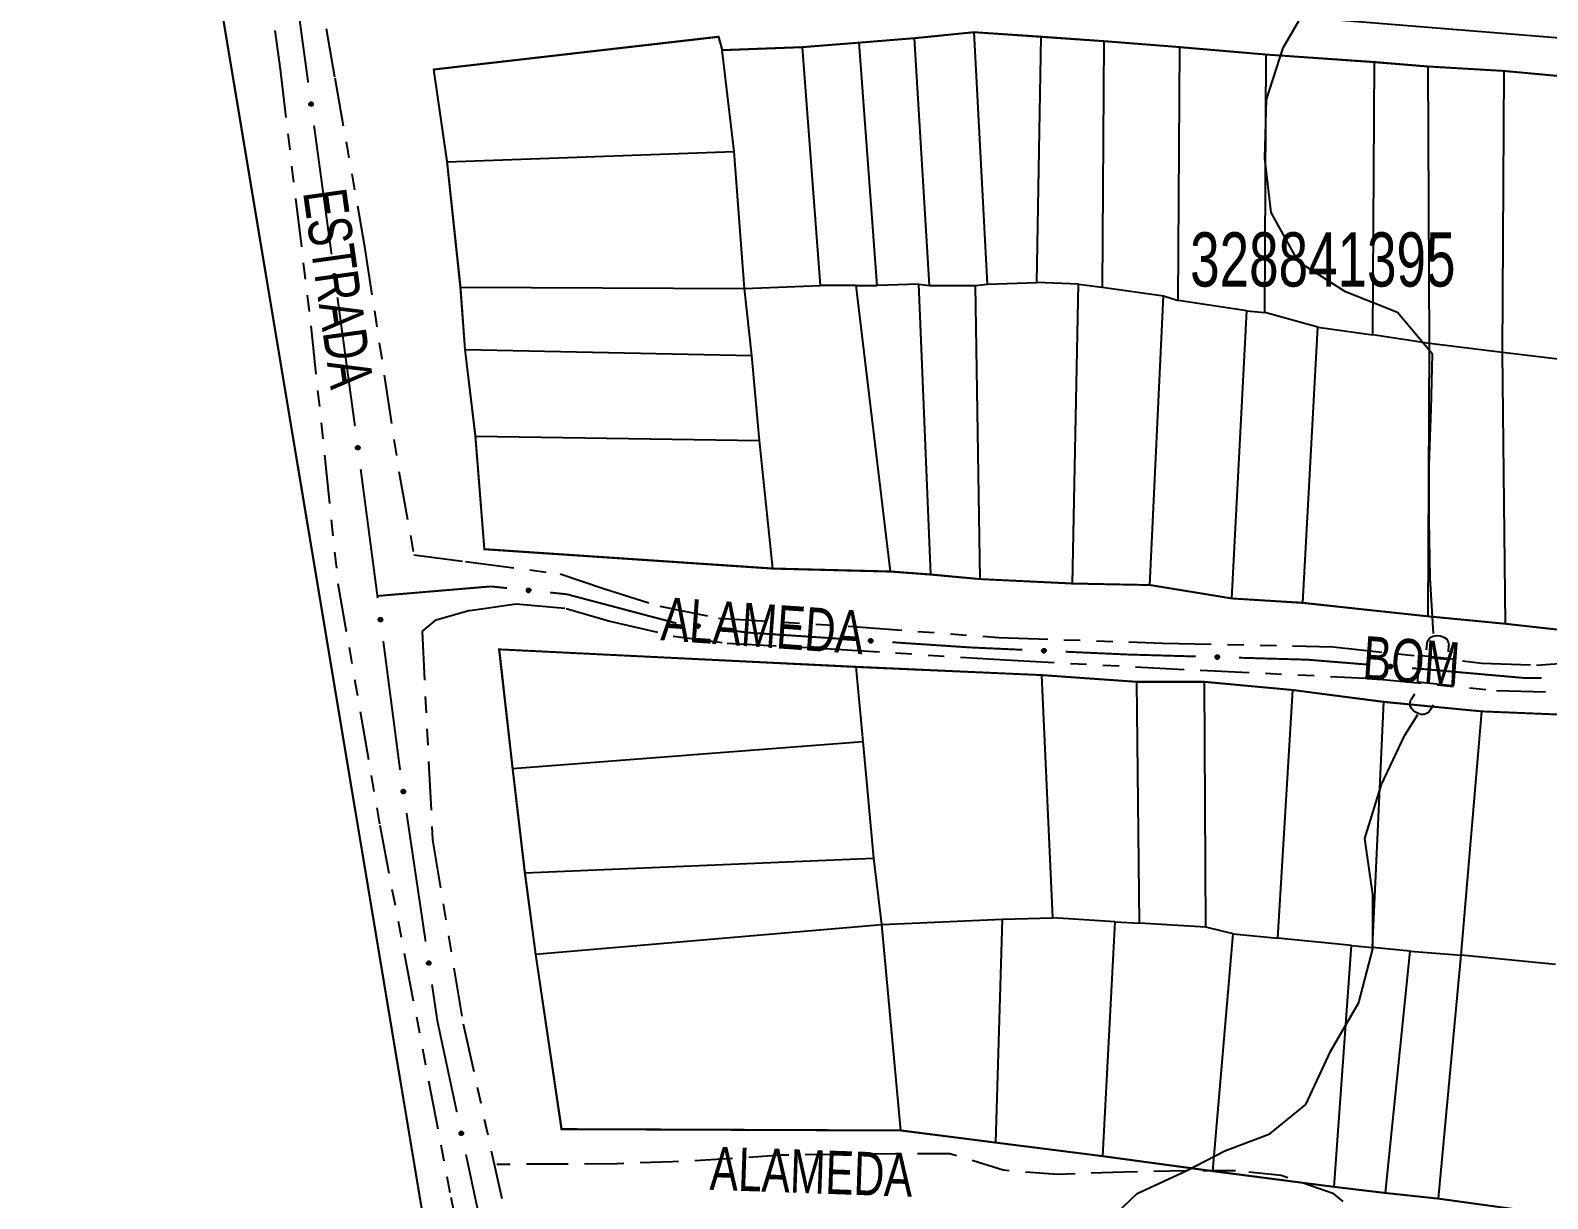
# Model space of a CAD drawing. Extents: x 203604 to 204690, y 4848469 to 4850418.
# Drawn here: x 203911.7 to 204051.6, y 4849325.3 to 4849433.1 of the extents above; entities that cross this region are included whole.
import ezdxf

# ---------------------------------------------------------------- set-up
doc = ezdxf.new("R2010")
doc.units = 0
doc.header["$LTSCALE"] = 1.5
doc.header["$MEASUREMENT"] = 0
for name, pattern in [('TRACO_13', [8, 5, -1, 1, -1]), ('TRACO_15', [3, 2, -1]), ('TRACO_25', [8, 3, -1, 1, -1, 1, -1])]:
    doc.linetypes.add(name, pattern=pattern)
for name, color, linetype in [('CD_MALHA_LOTES', 7, 'CONTINUOUS'), ('CD_TXT_QUADRA', 2, 'CONTINUOUS'), ('HD-CURSO-INTER', 170, 'CONTINUOUS'), ('RU-QUADRA', 210, 'CONTINUOUS'), ('SV-BUEIRO-VALA', 7, 'CONTINUOUS'), ('SV-CAMINHO-TRILHA', 20, 'CONTINUOUS'), ('SV-EIXO-RUA-N-PAV', 6, 'CONTINUOUS'), ('SV-ESTIVAS', 7, 'CONTINUOUS'), ('SV-RUA-NAO-PAV', 7, 'CONTINUOUS'), ('SV-TXT-RUA-N-PAV', 7, 'CONTINUOUS'), ('SV-TXT-VIA-ATUAL', 250, 'CONTINUOUS')]:
    doc.layers.add(name, color=color, linetype=linetype)
doc.styles.add('ARIAL', font='ARIAL.SHX')

# ---------------------------------------------------------------- blocks, each defined once
blk = doc.blocks.new('COD120', base_point=(204039.48, 4849370.16))
at = {"layer": 'SV-BUEIRO-VALA'}
blk.add_lwpolyline([(204038.48, 4849368.76), (204038.48, 4849369.343333), (204038.48, 4849369.430833), (204038.563333, 4849369.664167), (204038.73, 4849369.926667), (204038.98, 4849370.0725), (204039.313333, 4849370.16), (204039.646667, 4849370.16), (204039.98, 4849370.0725), (204040.23, 4849369.926667), (204040.396667, 4849369.664167), (204040.48, 4849369.430833), (204040.48, 4849369.343333), (204040.48, 4849368.76)], dxfattribs=at)

msp = doc.modelspace()

# ---------------------------------------------------------------- linework, layer by layer
at = {"layer": 'CD_MALHA_LOTES', "linetype": 'Continuous', "flags": 128}
for points in [[(203983.182464, 4849112.210596), (203916.798973, 4849510.32331), (203632.378967, 4849505.680231), (203634.88874, 4849205.323168), (203649.445423, 4849205.448657), (203651.453241, 4849112.27334)], [(203993.24093, 4849432.363232), (203998.740175, 4849432.913156)], [(203999.977505, 4849409.678846), (203998.740175, 4849432.913156)], [(203998.740175, 4849432.913156), (204004.926825, 4849432.500713)], [(203948.903267, 4849429.476128), (203975.162162, 4849432.500713)], [(203975.162162, 4849432.500713), (203975.505865, 4849431.263383)], [(203975.505865, 4849431.263383), (203982.929846, 4849431.538345)], [(203982.929846, 4849431.538345), (203988.154128, 4849431.950788)], [(203984.579619, 4849409.541365), (203982.929846, 4849431.538345)], [(203988.154128, 4849431.950788), (203993.24093, 4849432.363232)], [(203989.803902, 4849409.541365), (203988.154128, 4849431.950788)], [(203994.615741, 4849409.541365), (203993.24093, 4849432.363232)], [(204004.514382, 4849409.816327), (204004.926825, 4849432.500713)], [(204004.926825, 4849432.500713), (204010.701033, 4849432.088269)], [(204010.701033, 4849432.088269), (204010.563552, 4849409.403884)], [(204017.71257, 4849431.538345), (204010.701033, 4849432.088269)], [(204017.575089, 4849408.166554), (204017.71257, 4849431.538345)], [(204017.71257, 4849431.538345), (204025.686475, 4849430.850939)], [(203976.605714, 4849421.914666), (203975.505865, 4849431.263383)], [(204025.548994, 4849407.066705), (204025.686475, 4849430.850939)], [(204025.686475, 4849430.850939), (204035.653857, 4849430.163534)], [(204035.516376, 4849405.004488), (204035.653857, 4849430.163534)], [(204035.653857, 4849430.163534), (204040.603177, 4849429.75109)], [(203950.140597, 4849420.952298), (203948.903267, 4849429.476128)], [(204040.740658, 4849404.179601), (204040.603177, 4849429.75109)], [(204040.603177, 4849429.75109), (204047.614715, 4849429.338647)], [(204047.477233, 4849403.354714), (204047.614715, 4849429.338647)], [(204047.614715, 4849429.338647), (204056.550988, 4849428.51376)], [(203950.140597, 4849420.952298), (203976.605714, 4849421.914666)], [(203977.568082, 4849409.266403), (203976.605714, 4849421.914666)], [(203951.377928, 4849409.403884), (203950.140597, 4849420.952298)], [(203951.377928, 4849409.403884), (203977.568082, 4849409.266403)], [(203951.790371, 4849403.629677), (203951.377928, 4849409.403884)], [(203977.568082, 4849409.266403), (203984.579619, 4849409.541365)], [(203978.255487, 4849403.079752), (203977.568082, 4849409.266403)], [(203987.879166, 4849409.541365), (203984.579619, 4849409.541365)], [(203987.879166, 4849409.541365), (203989.803902, 4849409.541365)], [(203991.041232, 4849383.144989), (203987.879166, 4849409.541365)], [(203993.653373, 4849409.678846), (203989.803902, 4849409.541365)], [(203994.753222, 4849382.870027), (203993.653373, 4849409.678846)], [(203993.653373, 4849409.678846), (203994.615741, 4849409.541365)], [(203994.615741, 4849409.541365), (203998.877656, 4849409.541365)], [(203998.877656, 4849409.541365), (203999.977505, 4849409.678846)], [(203999.290099, 4849382.457584), (203998.877656, 4849409.541365)], [(203999.977505, 4849409.678846), (204004.514382, 4849409.816327)], [(204008.363854, 4849409.678846), (204004.514382, 4849409.816327)], [(204007.813929, 4849382.04514), (204008.363854, 4849409.678846)], [(204008.363854, 4849409.678846), (204010.563552, 4849409.403884)], [(204010.563552, 4849409.403884), (204016.200278, 4849408.578997)], [(204014.962948, 4849381.907659), (204016.200278, 4849408.578997)], [(204016.200278, 4849408.578997), (204017.575089, 4849408.166554)], [(204023.899221, 4849407.204186), (204017.575089, 4849408.166554)], [(204022.524409, 4849380.670329), (204023.899221, 4849407.204186)], [(204023.899221, 4849407.204186), (204025.548994, 4849407.066705)], [(204030.429574, 4849405.691894), (204025.548994, 4849407.066705)], [(204029.054763, 4849380.257886), (204030.429574, 4849405.691894)], [(204030.429574, 4849405.691894), (204035.516376, 4849405.004488)], [(204040.740658, 4849404.179601), (204035.516376, 4849405.004488)], [(203952.752739, 4849395.655772), (203951.790371, 4849403.629677)], [(203951.790371, 4849403.629677), (203978.255487, 4849403.079752)], [(204040.603177, 4849379.020555), (204040.740658, 4849404.179601)], [(204047.477233, 4849403.354714), (204040.740658, 4849404.179601)], [(204056.688469, 4849402.254865), (204047.477233, 4849403.354714)], [(204047.752196, 4849378.33315), (204047.477233, 4849403.354714)], [(203978.942893, 4849395.243328), (203978.255487, 4849403.079752)], [(203953.577626, 4849385.207206), (203952.752739, 4849395.655772)], [(203952.752739, 4849395.655772), (203978.942893, 4849395.243328)], [(203980.180223, 4849383.419951), (203978.942893, 4849395.243328)], [(203980.180223, 4849383.419951), (203953.577626, 4849385.207206)], [(203991.041232, 4849383.144989), (203980.180223, 4849383.419951)], [(203994.753222, 4849382.870027), (203991.041232, 4849383.144989)], [(203999.290099, 4849382.457584), (203994.753222, 4849382.870027)], [(204007.813929, 4849382.04514), (203999.290099, 4849382.457584)], [(204014.962948, 4849381.907659), (204007.813929, 4849382.04514)], [(204022.524409, 4849380.670329), (204014.962948, 4849381.907659)], [(204029.054763, 4849380.257886), (204022.524409, 4849380.670329)], [(204040.603177, 4849379.020555), (204029.054763, 4849380.257886)], [(204047.752196, 4849378.33315), (204040.603177, 4849379.020555)], [(204057.650837, 4849377.233301), (204047.752196, 4849378.33315)], [(203954.925095, 4849375.974278), (203956.175384, 4849364.97174)], [(203987.870197, 4849374.348903), (203954.925095, 4849375.974278)], [(204004.99915, 4849373.59873), (203987.870197, 4849374.348903)], [(203988.495342, 4849367.472317), (203987.870197, 4849374.348903)], [(204005.999381, 4849351.218566), (204004.99915, 4849373.59873)], [(204013.751169, 4849372.973586), (204004.99915, 4849373.59873)], [(204020.002612, 4849372.973586), (204013.751169, 4849372.973586)], [(204014.001227, 4849350.718451), (204013.751169, 4849372.973586)], [(204020.127641, 4849350.343364), (204020.002612, 4849372.973586)], [(204028.129487, 4849372.223413), (204020.002612, 4849372.973586)], [(204026.75417, 4849349.343133), (204028.129487, 4849372.223413)], [(204036.514145, 4849371.122404), (204028.129487, 4849372.223413)], [(204035.468645, 4849348.469907), (204036.514145, 4849371.122404)], [(204045.575143, 4849370.251155), (204036.514145, 4849371.122404)], [(204043.658394, 4849347.772907), (204045.575143, 4849370.251155)], [(204054.113392, 4849369.902655), (204045.575143, 4849370.251155)], [(203956.175384, 4849364.97174), (203988.495342, 4849367.472317)], [(203989.495572, 4849356.719835), (203988.495342, 4849367.472317)], [(203956.175384, 4849364.97174), (203957.300644, 4849355.344518)], [(203957.300644, 4849355.344518), (203989.495572, 4849356.719835)], [(203990.245746, 4849350.593422), (203989.495572, 4849356.719835)], [(203957.300644, 4849355.344518), (203958.300874, 4849347.842787)], [(203958.300874, 4849347.842787), (203990.245746, 4849350.593422)], [(203990.245746, 4849350.593422), (204001.373313, 4849351.093537)], [(203991.996149, 4849331.589037), (203990.245746, 4849350.593422)], [(204000.748169, 4849330.463777), (204001.373313, 4849351.093537)], [(204001.373313, 4849351.093537), (204005.999381, 4849351.218566)], [(204011.750708, 4849350.843479), (204005.999381, 4849351.218566)], [(204010.625448, 4849329.213488), (204011.750708, 4849350.843479)], [(204011.750708, 4849350.843479), (204014.001227, 4849350.718451)], [(204020.127641, 4849350.343364), (204014.001227, 4849350.718451)], [(204022.628218, 4849349.71822), (204020.127641, 4849350.343364)], [(204020.752785, 4849327.838171), (204022.628218, 4849349.71822)], [(204022.628218, 4849349.71822), (204026.75417, 4849349.343133)], [(204033.551895, 4849348.644157), (204026.75417, 4849349.343133)], [(203958.300874, 4849347.842787), (203960.676423, 4849331.714065)], [(204031.940083, 4849326.383723), (204033.551895, 4849348.644157)], [(204033.551895, 4849348.644157), (204035.468645, 4849348.469907)], [(204038.953644, 4849348.121407), (204035.468645, 4849348.469907)], [(204036.688395, 4849325.81741), (204038.953644, 4849348.121407)], [(204038.953644, 4849348.121407), (204043.658394, 4849347.772907)], [(204041.567394, 4849325.29466), (204043.658394, 4849347.772907)], [(204052.370893, 4849346.901658), (204043.658394, 4849347.772907)], [(203960.676423, 4849331.714065), (203991.996149, 4849331.589037)], [(203991.996149, 4849331.589037), (204000.748169, 4849330.463777)], [(204000.748169, 4849330.463777), (204010.625448, 4849329.213488)], [(204010.625448, 4849329.213488), (204020.752785, 4849327.838171)], [(204020.752785, 4849327.838171), (204031.940083, 4849326.383723)], [(204031.940083, 4849326.383723), (204036.688395, 4849325.81741)], [(204036.688395, 4849325.81741), (204041.567394, 4849325.29466)], [(204041.567394, 4849325.29466), (204051.673893, 4849323.900661)]]:
    msp.add_lwpolyline(points, dxfattribs=at)
at = {"layer": 'HD-CURSO-INTER', "linetype": 'TRACO_13'}
for points in [[(204041.1, 4849377.44, 3.72), (204040.8, 4849382.54, 3.72), (204040.72, 4849387.91, 3.72), (204040.71, 4849393, 3.72), (204040.89, 4849398.14, 3.72), (204041.02, 4849403.21, 3.72), (204037.78, 4849407.04, 3.72), (204032.99, 4849408.97, 3.72), (204028.66, 4849411.72, 3.72), (204026.15, 4849416.28, 3.72), (204025.55, 4849421.3, 3.72), (204025.7, 4849426.7, 3.72), (204027.24, 4849431.47, 3.72), (204028.68, 4849433.95, 3.72)], [(204009.25, 4849321.49, 4.02), (204013.78, 4849325.78, 4.02), (204018.31, 4849327.86, 4.02), (204021.86, 4849329.7, 4.02), (204026.02, 4849331.29, 4.02), (204029.33, 4849333.98, 4.02), (204031.64, 4849338.93, 4.02), (204034.22, 4849343.38, 4.02), (204035.52, 4849348.33, 4.02), (204035.51, 4849353.36, 4.02), (204034.79, 4849358.51, 3.86), (204036.3, 4849363.5, 3.71), (204038.45, 4849368.07, 3.69), (204039.67, 4849369.96, 3.72)]]:
    msp.add_polyline3d(points, dxfattribs=at)
at = {"layer": 'RU-QUADRA', "linetype": 'Continuous', "const_width": 0.18, "flags": 128}
for points in [[(203983.182464, 4849112.210596), (203916.798973, 4849510.32331), (203632.378967, 4849505.680231), (203634.88874, 4849205.323168), (203649.445423, 4849205.448657), (203651.453241, 4849112.27334)], [(204057.650837, 4849377.233301), (204047.752196, 4849378.33315), (204040.603177, 4849379.020555), (204029.054763, 4849380.257886), (204022.524409, 4849380.670329), (204014.962948, 4849381.907659), (204007.813929, 4849382.04514), (203999.290099, 4849382.457584), (203994.753222, 4849382.870027), (203991.041232, 4849383.144989), (203980.180223, 4849383.419951), (203953.577626, 4849385.207206), (203952.752739, 4849395.655772), (203951.790371, 4849403.629677), (203951.377928, 4849409.403884), (203950.140597, 4849420.952298), (203948.903267, 4849429.476128), (203975.162162, 4849432.500713), (203975.505865, 4849431.263383), (203982.929846, 4849431.538345), (203988.154128, 4849431.950788), (203993.24093, 4849432.363232), (203998.740175, 4849432.913156), (204004.926825, 4849432.500713), (204010.701033, 4849432.088269), (204017.71257, 4849431.538345), (204025.686475, 4849430.850939), (204035.653857, 4849430.163534), (204040.603177, 4849429.75109), (204047.614715, 4849429.338647), (204056.550988, 4849428.51376)], [(204054.113392, 4849369.902655), (204045.575143, 4849370.251155), (204036.514145, 4849371.122404), (204028.129487, 4849372.223413), (204020.002612, 4849372.973586), (204013.751169, 4849372.973586), (204004.99915, 4849373.59873), (203987.870197, 4849374.348903), (203954.925095, 4849375.974278), (203956.175384, 4849364.97174), (203957.300644, 4849355.344518), (203958.300874, 4849347.842787), (203960.676423, 4849331.714065), (203991.996149, 4849331.589037), (204000.748169, 4849330.463777), (204010.625448, 4849329.213488), (204020.752785, 4849327.838171), (204031.940083, 4849326.383723), (204036.688395, 4849325.81741), (204041.567394, 4849325.29466), (204051.673893, 4849323.900661), (204061.344766, 4849322.855161)]]:
    msp.add_lwpolyline(points, dxfattribs=at)
at = {"layer": 'SV-CAMINHO-TRILHA', "linetype": 'TRACO_15'}
msp.add_polyline3d([(204051.6, 4849320.63, 5.43), (204046.43, 4849321.18, 4.5), (204041.25, 4849321.01, 4.61), (204036.25, 4849322.16, 4.34), (204031.91, 4849325.73, 4.29), (204027.05, 4849327.42, 4.18), (204022.84, 4849327.86, 4.18), (204018.31, 4849327.86, 4.24), (204012.55, 4849327.74, 4.15), (204006.46, 4849327.52, 4.21), (204001.42, 4849327.91, 4.22), (203996.51, 4849329.44, 4.22), (203991.5, 4849329.44, 4.37), (203986.15, 4849329.37, 4.5), (203980.96, 4849329.31, 4.73), (203975.97, 4849328.96, 4.8), (203970.94, 4849328.68, 5.87), (203965.8, 4849328.52, 6.86), (203960.46, 4849328.47, 6.88), (203955.46, 4849328.46, 6.91), (203954.71, 4849328.46, 6.91)], dxfattribs=at)
at = {"layer": 'SV-EIXO-RUA-N-PAV', "const_width": 0.18}
for points in [[(203937.324085, 4849428.2725), (203935.974835, 4849438.181058)], [(203939.482886, 4849412.418807), (203937.863785, 4849424.309077)], [(203941.641687, 4849396.565114), (203940.022586, 4849408.455384)], [(203943.71, 4849380.9), (203942.167087, 4849392.599775)], [(203943.71, 4849380.9), (203953.674797, 4849381.73834)], [(203943.735675, 4849380.702736), (203943.71, 4849380.9)], [(203953.674797, 4849381.73834), (203954.17, 4849381.78)], [(203954.17, 4849381.78), (203955.66516, 4849381.626212)], [(203959.644167, 4849381.216942), (203960.638919, 4849381.114625)], [(203960.638919, 4849381.114625), (203961.17, 4849381.06)], [(203961.17, 4849381.06), (203970.321606, 4849378.640191)], [(203970.321606, 4849378.640191), (203971.23, 4849378.4)], [(203971.23, 4849378.4), (203971.289864, 4849378.392066)], [(203945.73, 4849365.38), (203944.251939, 4849376.736192)], [(203975.255192, 4849377.86654), (203977.237856, 4849377.603777)], [(203977.237856, 4849377.603777), (203977.87, 4849377.52)], [(203977.87, 4849377.52), (203987.211532, 4849376.89632)], [(203991.202646, 4849376.629856), (203998.187097, 4849376.163545)], [(203998.187097, 4849376.163545), (203998.39, 4849376.15)], [(203998.39, 4849376.15), (204003.18182, 4849375.934897)], [(204007.177796, 4849375.755519), (204012.172766, 4849375.531296)], [(204012.172766, 4849375.531296), (204012.87, 4849375.5)], [(204012.87, 4849375.5), (204019.169437, 4849375.318065)], [(204023.16777, 4849375.202589), (204029.165269, 4849375.029375)], [(204029.165269, 4849375.029375), (204029.49, 4849375.02)], [(204029.49, 4849375.02), (204035.146594, 4849374.561638)], [(204039.133526, 4849374.238571), (204040.130259, 4849374.157805)], [(204040.130259, 4849374.157805), (204040.35, 4849374.14)], [(204040.35, 4849374.14), (204049.095487, 4849373.367497)], [(204049.095487, 4849373.367497), (204049.52, 4849373.33)], [(204049.52, 4849373.33), (204051.093777, 4849373.343325)], [(203945.810378, 4849364.837903), (203945.73, 4849365.38)], [(203948.15709, 4849349.010934), (203946.397056, 4849360.881161)], [(203949.25, 4849341.64), (203948.743768, 4849345.054192)], [(203949.364732, 4849341.103652), (203949.25, 4849341.64)], [(203951.038177, 4849333.280636), (203949.364732, 4849341.103652)], [(203954.385067, 4849317.634604), (203951.8749, 4849329.369128)]]:
    msp.add_lwpolyline(points, dxfattribs=at)
at = {"layer": 'SV-EIXO-RUA-N-PAV'}
for points in [[(203937.504247, 4849426.133569), (203937.464898, 4849426.162616), (203937.43702, 4849426.195626), (203937.421692, 4849426.229851), (203937.416033, 4849426.263626), (203937.414135, 4849426.298832), (203937.420053, 4849426.334749), (203937.435452, 4849426.373158), (203937.464312, 4849426.412835), (203937.500005, 4849426.439171), (203937.532755, 4849426.455994), (203937.567634, 4849426.463922), (203937.601866, 4849426.465193), (203937.638971, 4849426.457812), (203937.677742, 4849426.441827), (203937.716936, 4849426.411841), (203937.744046, 4849426.379291), (203937.758003, 4849426.345798), (203937.765752, 4849426.310682), (203937.767258, 4849426.274717), (203937.761246, 4849426.239493), (203937.745081, 4849426.200485), (203937.714972, 4849426.162193), (203937.682816, 4849426.134784), (203937.649528, 4849426.12036), (203937.614785, 4849426.11351), (203937.579497, 4849426.111177), (203937.543144, 4849426.115623), (203937.504247, 4849426.133569)], [(203939.663048, 4849410.279876), (203939.623699, 4849410.308923), (203939.59582, 4849410.341933), (203939.580492, 4849410.376158), (203939.574834, 4849410.409933), (203939.572936, 4849410.445139), (203939.578854, 4849410.481056), (203939.594253, 4849410.519465), (203939.623113, 4849410.559142), (203939.658806, 4849410.585478), (203939.691556, 4849410.602301), (203939.726435, 4849410.610229), (203939.760666, 4849410.6115), (203939.797772, 4849410.604119), (203939.836543, 4849410.588134), (203939.875737, 4849410.558148), (203939.902847, 4849410.525598), (203939.916804, 4849410.492105), (203939.924552, 4849410.456989), (203939.926059, 4849410.421024), (203939.920046, 4849410.3858), (203939.903882, 4849410.346793), (203939.873773, 4849410.3085), (203939.841617, 4849410.281091), (203939.808329, 4849410.266667), (203939.773585, 4849410.259817), (203939.738297, 4849410.257484), (203939.701945, 4849410.26193), (203939.663048, 4849410.279876)], [(203941.81525, 4849394.425767), (203941.776024, 4849394.45498), (203941.748285, 4849394.488107), (203941.733101, 4849394.522397), (203941.727585, 4849394.556195), (203941.725836, 4849394.591409), (203941.731906, 4849394.627301), (203941.747466, 4849394.665644), (203941.776494, 4849394.705199), (203941.812297, 4849394.731385), (203941.845118, 4849394.748069), (203941.88003, 4849394.75585), (203941.914267, 4849394.756976), (203941.95134, 4849394.749439), (203941.990044, 4849394.73329), (203942.029111, 4849394.703139), (203942.056084, 4849394.670475), (203942.069899, 4849394.636924), (203942.077499, 4849394.601776), (203942.078854, 4849394.565804), (203942.072693, 4849394.530606), (203942.056364, 4849394.491667), (203942.026094, 4849394.453502), (203941.993823, 4849394.426229), (203941.960474, 4849394.411946), (203941.925702, 4849394.405242), (203941.890404, 4849394.403058), (203941.854071, 4849394.407658), (203941.81525, 4849394.425767)], [(203957.523, 4849381.545781), (203957.560499, 4849381.577179), (203957.599149, 4849381.596496), (203957.636021, 4849381.603329), (203957.670179, 4849381.600871), (203957.704841, 4849381.594421), (203957.738353, 4849381.580207), (203957.772052, 4849381.556193), (203957.803813, 4849381.518797), (203957.820999, 4849381.477904), (203957.829632, 4849381.442113), (203957.82912, 4849381.406348), (203957.82229, 4849381.37278), (203957.806375, 4849381.338459), (203957.781705, 4849381.304545), (203957.743329, 4849381.273518), (203957.705309, 4849381.254841), (203957.66947, 4849381.249168), (203957.633517, 4849381.24991), (203957.598209, 4849381.25692), (203957.565394, 4849381.271061), (203957.531293, 4849381.295961), (203957.501172, 4849381.334244), (203957.48211, 4849381.371952), (203957.475935, 4849381.407702), (203957.477463, 4849381.443081), (203957.48351, 4849381.477925), (203957.496395, 4849381.512207), (203957.523, 4849381.545781)], [(203943.903191, 4849378.562778), (203943.864015, 4849378.592056), (203943.836332, 4849378.625231), (203943.821206, 4849378.659545), (203943.815747, 4849378.693354), (203943.814058, 4849378.72857), (203943.820188, 4849378.764451), (203943.835813, 4849378.802769), (203943.864908, 4849378.842274), (203943.900756, 4849378.868399), (203943.933604, 4849378.885028), (203943.96853, 4849378.89275), (203944.002768, 4849378.893818), (203944.039829, 4849378.886218), (203944.078505, 4849378.870004), (203944.117521, 4849378.839787), (203944.144438, 4849378.807078), (203944.158197, 4849378.773503), (203944.165738, 4849378.738342), (203944.167032, 4849378.702368), (203944.160811, 4849378.667181), (203944.144416, 4849378.628269), (203944.114082, 4849378.590155), (203944.081764, 4849378.562937), (203944.048391, 4849378.54871), (203944.013608, 4849378.542065), (203943.978307, 4849378.539941), (203943.941982, 4849378.544602), (203943.903191, 4849378.562778)], [(203973.144556, 4849378.257307), (203973.182958, 4849378.287594), (203973.222156, 4849378.305771), (203973.259212, 4849378.311523), (203973.293284, 4849378.308066), (203973.327742, 4849378.300605), (203973.360823, 4849378.285417), (203973.393806, 4849378.260427), (203973.424459, 4849378.222117), (203973.440441, 4849378.180739), (203973.448023, 4849378.144711), (203973.446465, 4849378.108976), (203973.438655, 4849378.075623), (203973.421742, 4849378.041781), (203973.396091, 4849378.008604), (203973.356824, 4849377.978714), (203973.318273, 4849377.961156), (203973.282283, 4849377.956535), (203973.246368, 4849377.958329), (203973.21128, 4849377.966368), (203973.178893, 4849377.981464), (203973.145535, 4849378.007351), (203973.116547, 4849378.046499), (203973.098596, 4849378.084749), (203973.09347, 4849378.120664), (203973.096033, 4849378.155983), (203973.103097, 4849378.190636), (203973.11698, 4849378.224525), (203973.144556, 4849378.257307)], [(203989.071061, 4849376.882496), (203989.107411, 4849376.915217), (203989.145344, 4849376.935906), (203989.181948, 4849376.944056), (203989.216172, 4849376.942823), (203989.251043, 4849376.937618), (203989.285042, 4849376.924615), (203989.31958, 4849376.901823), (203989.35266, 4849376.865589), (203989.3713, 4849376.825338), (203989.38121, 4849376.789879), (203989.38198, 4849376.754118), (203989.376356, 4849376.720328), (203989.361681, 4849376.685458), (203989.338242, 4849376.650682), (203989.301002, 4849376.618301), (203989.263675, 4849376.598273), (203989.228063, 4849376.59132), (203989.192106, 4849376.590774), (203989.15657, 4849376.596514), (203989.123269, 4849376.609471), (203989.088298, 4849376.633134), (203989.056824, 4849376.670313), (203989.036424, 4849376.707314), (203989.028973, 4849376.742819), (203989.029232, 4849376.778231), (203989.034027, 4849376.813269), (203989.045676, 4849376.84799), (203989.071061, 4849376.882496)], [(204005.041209, 4849375.961621), (204005.076837, 4849375.995127), (204005.114309, 4849376.016638), (204005.150727, 4849376.025584), (204005.18497, 4849376.025098), (204005.219946, 4849376.020655), (204005.254221, 4849376.008396), (204005.289248, 4849375.986363), (204005.32311, 4849375.950858), (204005.342623, 4849375.911023), (204005.353304, 4849375.875789), (204005.354853, 4849375.840053), (204005.349967, 4849375.806148), (204005.336056, 4849375.770967), (204005.313381, 4849375.735688), (204005.276856, 4849375.702503), (204005.239974, 4849375.681666), (204005.204522, 4849375.673938), (204005.168586, 4849375.672608), (204005.132933, 4849375.677572), (204005.099357, 4849375.6898), (204005.063878, 4849375.712694), (204005.031602, 4849375.749178), (204005.0104, 4849375.785726), (204005.002176, 4849375.82106), (204005.001663, 4849375.856469), (204005.005693, 4849375.891603), (204005.016582, 4849375.92657), (204005.041209, 4849375.961621)], [(204021.028161, 4849375.37451), (204021.063249, 4849375.408581), (204021.100373, 4849375.430689), (204021.136643, 4849375.440216), (204021.170889, 4849375.440277), (204021.205932, 4849375.436394), (204021.240398, 4849375.424684), (204021.275773, 4849375.403214), (204021.310198, 4849375.368255), (204021.330346, 4849375.328737), (204021.341588, 4849375.293678), (204021.343708, 4849375.257972), (204021.339365, 4849375.223993), (204021.326018, 4849375.188594), (204021.30391, 4849375.152957), (204021.26792, 4849375.119192), (204021.231376, 4849375.097768), (204021.196052, 4849375.089474), (204021.160142, 4849375.08757), (204021.124414, 4849375.091963), (204021.090648, 4849375.103653), (204021.054807, 4849375.125977), (204021.021952, 4849375.161941), (204021.000168, 4849375.198145), (204020.99138, 4849375.233343), (204020.990302, 4849375.268739), (204020.993769, 4849375.303933), (204021.004098, 4849375.33907), (204021.028161, 4849375.37451)], [(204037.005739, 4849374.52143), (204037.04255, 4849374.553632), (204037.080773, 4849374.573781), (204037.117489, 4849374.581411), (204037.151692, 4849374.579693), (204037.186485, 4849374.573994), (204037.220297, 4849374.560509), (204037.254508, 4849374.53723), (204037.28707, 4849374.50053), (204037.305137, 4849374.460018), (204037.314543, 4849374.424422), (204037.314805, 4849374.388654), (204037.308703, 4849374.354947), (204037.293534, 4849374.320289), (204037.269604, 4849374.285849), (204037.231909, 4849374.254), (204037.194301, 4849374.234503), (204037.158594, 4849374.228056), (204037.122633, 4849374.228021), (204037.087182, 4849374.234264), (204037.054068, 4849374.247693), (204037.019436, 4849374.271849), (204036.988494, 4849374.309471), (204036.96862, 4849374.346758), (204036.961674, 4849374.382365), (204036.962435, 4849374.417769), (204036.967727, 4849374.452736), (204036.979867, 4849374.487288), (204037.005739, 4849374.52143)], [(203946.015901, 4849362.70126), (203945.97621, 4849362.729837), (203945.947942, 4849362.762514), (203945.932209, 4849362.796555), (203945.92615, 4849362.830261), (203945.923835, 4849362.865442), (203945.929326, 4849362.901426), (203945.944268, 4849362.940015), (203945.972656, 4849362.980032), (203946.008034, 4849363.00679), (203946.040582, 4849363.024), (203946.075364, 4849363.032341), (203946.109578, 4849363.034018), (203946.146769, 4849363.027077), (203946.185727, 4849363.011553), (203946.225274, 4849362.982035), (203946.252768, 4849362.949809), (203946.267121, 4849362.916483), (203946.275286, 4849362.881462), (203946.277219, 4849362.845517), (203946.271624, 4849362.810225), (203946.255924, 4849362.771028), (203946.226271, 4849362.732381), (203946.194443, 4849362.704592), (203946.161328, 4849362.689775), (203946.126668, 4849362.682513), (203946.09141, 4849362.679762), (203946.055008, 4849362.683776), (203946.015901, 4849362.70126)], [(203948.362612, 4849346.874291), (203948.322922, 4849346.902868), (203948.294653, 4849346.935546), (203948.27892, 4849346.969586), (203948.272861, 4849347.003292), (203948.270546, 4849347.038473), (203948.276038, 4849347.074457), (203948.290979, 4849347.113046), (203948.319367, 4849347.153063), (203948.354745, 4849347.179821), (203948.387293, 4849347.197031), (203948.422076, 4849347.205373), (203948.45629, 4849347.207049), (203948.49348, 4849347.200108), (203948.532438, 4849347.184585), (203948.571985, 4849347.155066), (203948.599479, 4849347.12284), (203948.613832, 4849347.089514), (203948.621997, 4849347.054493), (203948.62393, 4849347.018548), (203948.618336, 4849346.983256), (203948.602635, 4849346.944059), (203948.572983, 4849346.905412), (203948.541154, 4849346.877623), (203948.508039, 4849346.862806), (203948.47338, 4849346.855544), (203948.438122, 4849346.852793), (203948.401719, 4849346.856807), (203948.362612, 4849346.874291)], [(203951.378948, 4849331.161353), (203951.337523, 4849331.187353), (203951.307237, 4849331.21817), (203951.289374, 4849331.251143), (203951.281187, 4849331.284396), (203951.276643, 4849331.319359), (203951.279839, 4849331.355619), (203951.292301, 4849331.395079), (203951.31809, 4849331.436817), (203951.351698, 4849331.465768), (203951.383087, 4849331.485009), (203951.41727, 4849331.495543), (203951.451309, 4849331.499388), (203951.488865, 4849331.494823), (203951.52873, 4849331.481804), (203951.570071, 4849331.454856), (203951.599556, 4849331.42444), (203951.615996, 4849331.392094), (203951.626368, 4849331.357662), (203951.630579, 4849331.321912), (203951.627237, 4849331.286335), (203951.614057, 4849331.246221), (203951.586918, 4849331.205769), (203951.556918, 4849331.176016), (203951.524811, 4849331.159126), (203951.490683, 4849331.149678), (203951.455671, 4849331.144693), (203951.419087, 4849331.146388), (203951.378948, 4849331.161353)]]:
    msp.add_lwpolyline(points, close=True, dxfattribs=at)
for points in [[(203937.43702, 4849426.195626), (203937.414135, 4849426.298832)], [(203937.448925, 4849426.181365), (203937.419266, 4849426.308152)], [(203937.464898, 4849426.162616), (203937.420053, 4849426.334749)], [(203937.483457, 4849426.150262), (203937.429168, 4849426.346682)], [(203937.504247, 4849426.133569), (203937.435452, 4849426.373158)], [(203937.525364, 4849426.125672), (203937.452222, 4849426.389758)], [(203937.543144, 4849426.115623), (203937.464312, 4849426.412835)], [(203937.560822, 4849426.118106), (203937.482341, 4849426.421401)], [(203937.579497, 4849426.111177), (203937.500005, 4849426.439171)], [(203937.595544, 4849426.115949), (203937.515284, 4849426.442413)], [(203937.614785, 4849426.11351), (203937.532755, 4849426.455994)], [(203937.632233, 4849426.119568), (203937.553021, 4849426.458568)], [(203937.649528, 4849426.12036), (203937.567634, 4849426.463922)], [(203937.666466, 4849426.131115), (203937.585654, 4849426.461635)], [(203937.682816, 4849426.134784), (203937.601866, 4849426.465193)], [(203937.699594, 4849426.150774), (203937.622096, 4849426.456957)], [(203937.714972, 4849426.162193), (203937.638971, 4849426.457812)], [(203937.727993, 4849426.184937), (203937.659274, 4849426.446872)], [(203937.745081, 4849426.200485), (203937.677742, 4849426.441827)], [(203937.750063, 4849426.225125), (203937.698846, 4849426.419209)], [(203937.761246, 4849426.239493), (203937.716936, 4849426.411841)], [(203937.763037, 4849426.261319), (203937.731842, 4849426.389275)], [(203937.767258, 4849426.274717), (203937.744046, 4849426.379291)], [(203939.59582, 4849410.341933), (203939.572936, 4849410.445139)], [(203939.607726, 4849410.327672), (203939.578067, 4849410.454459)], [(203939.623699, 4849410.308923), (203939.578854, 4849410.481056)], [(203939.642257, 4849410.296569), (203939.587968, 4849410.492989)], [(203939.663048, 4849410.279876), (203939.594253, 4849410.519465)], [(203939.684165, 4849410.271979), (203939.611022, 4849410.536065)], [(203939.701945, 4849410.26193), (203939.623113, 4849410.559142)], [(203939.719623, 4849410.264413), (203939.641141, 4849410.567709)], [(203939.738297, 4849410.257484), (203939.658806, 4849410.585478)], [(203939.754345, 4849410.262256), (203939.674085, 4849410.58872)], [(203939.773585, 4849410.259817), (203939.691556, 4849410.602301)], [(203939.791034, 4849410.265875), (203939.711822, 4849410.604875)], [(203939.808329, 4849410.266667), (203939.726435, 4849410.610229)], [(203939.825267, 4849410.277422), (203939.744455, 4849410.607942)], [(203939.841617, 4849410.281091), (203939.760666, 4849410.6115)], [(203939.858395, 4849410.297081), (203939.780897, 4849410.603264)], [(203939.873773, 4849410.3085), (203939.797772, 4849410.604119)], [(203939.886793, 4849410.331245), (203939.818075, 4849410.593179)], [(203939.903882, 4849410.346793), (203939.836543, 4849410.588134)], [(203939.908863, 4849410.371432), (203939.857647, 4849410.565517)], [(203939.920046, 4849410.3858), (203939.875737, 4849410.558148)], [(203939.921837, 4849410.407626), (203939.890642, 4849410.535582)], [(203939.926059, 4849410.421024), (203939.902847, 4849410.525598)], [(203941.748285, 4849394.488107), (203941.725836, 4849394.591409)], [(203941.76013, 4849394.473796), (203941.731006, 4849394.600707)], [(203941.776024, 4849394.45498), (203941.731906, 4849394.627301)], [(203941.79453, 4849394.442548), (203941.74107, 4849394.639196)], [(203941.81525, 4849394.425767), (203941.747466, 4849394.665644)], [(203941.836334, 4849394.417781), (203941.764306, 4849394.682173)], [(203941.854071, 4849394.407658), (203941.776494, 4849394.705199)], [(203941.87176, 4849394.410066), (203941.794558, 4849394.71369)], [(203941.890404, 4849394.403058), (203941.812297, 4849394.731385)], [(203941.906472, 4849394.407762), (203941.82759, 4849394.734562)], [(203941.925702, 4849394.405242), (203941.845118, 4849394.748069)], [(203941.943176, 4849394.411226), (203941.865394, 4849394.750558)], [(203941.960474, 4849394.411946), (203941.88003, 4849394.75585)], [(203941.977457, 4849394.422629), (203941.89804, 4849394.753487)], [(203941.993823, 4849394.426229), (203941.914267, 4849394.756976)], [(203942.010668, 4849394.442148), (203941.934462, 4849394.748656)], [(203942.026094, 4849394.453502), (203941.95134, 4849394.749439)], [(203942.03921, 4849394.476191), (203941.971598, 4849394.738413)], [(203942.056364, 4849394.491667), (203941.990044, 4849394.73329)], [(203942.06145, 4849394.516285), (203942.011052, 4849394.710584)], [(203942.072693, 4849394.530606), (203942.029111, 4849394.703139)], [(203942.074576, 4849394.552425), (203942.043921, 4849394.68051)], [(203942.078854, 4849394.565804), (203942.056084, 4849394.670475)], [(203957.475935, 4849381.407702), (203957.82912, 4849381.406348)], [(203957.477463, 4849381.443081), (203957.829632, 4849381.442113)], [(203957.479239, 4849381.424696), (203957.82736, 4849381.421811)], [(203957.48211, 4849381.371952), (203957.82229, 4849381.37278)], [(203957.482396, 4849381.388707), (203957.822652, 4849381.389374)], [(203957.48351, 4849381.477925), (203957.820999, 4849381.477904)], [(203957.484366, 4849381.461205), (203957.82055, 4849381.462291)], [(203957.493697, 4849381.35188), (203957.80952, 4849381.35506)], [(203957.494643, 4849381.494441), (203957.807891, 4849381.499258)], [(203957.496395, 4849381.512207), (203957.803813, 4849381.518797)], [(203957.501172, 4849381.334244), (203957.806375, 4849381.338459)], [(203957.51035, 4849381.527119), (203957.784234, 4849381.535984)], [(203957.520208, 4849381.316232), (203957.790959, 4849381.321304)], [(203957.523, 4849381.545781), (203957.772052, 4849381.556193)], [(203957.531293, 4849381.295961), (203957.781705, 4849381.304545)], [(203957.544121, 4849381.562053), (203957.747803, 4849381.568538)], [(203957.554065, 4849381.285315), (203957.754753, 4849381.289363)], [(203957.560499, 4849381.577179), (203957.738353, 4849381.580207)], [(203957.565394, 4849381.271061), (203957.743329, 4849381.273518)], [(203957.582484, 4849381.588285), (203957.71269, 4849381.587238)], [(203957.586184, 4849381.264179), (203957.717887, 4849381.264349)], [(203957.598209, 4849381.25692), (203957.705309, 4849381.254841)], [(203957.599149, 4849381.596496), (203957.704841, 4849381.594421)], [(203943.836332, 4849378.625231), (203943.814058, 4849378.72857)], [(203943.848152, 4849378.610899), (203943.819244, 4849378.73786)], [(203943.864015, 4849378.592056), (203943.820188, 4849378.764451)], [(203943.8825, 4849378.579593), (203943.829373, 4849378.776331)], [(203943.903191, 4849378.562778), (203943.835813, 4849378.802769)], [(203943.924261, 4849378.554756), (203943.852681, 4849378.819269)], [(203943.941982, 4849378.544602), (203943.864908, 4849378.842274)], [(203943.959674, 4849378.54698), (203943.882986, 4849378.850734)], [(203943.978307, 4849378.539941), (203943.900756, 4849378.868399)], [(203943.994382, 4849378.544618), (203943.916054, 4849378.871551)], [(203944.013608, 4849378.542065), (203943.933604, 4849378.885028)], [(203944.031092, 4849378.54802), (203943.953885, 4849378.887483)], [(203944.048391, 4849378.54871), (203943.96853, 4849378.89275)], [(203944.065393, 4849378.559364), (203943.986536, 4849378.890356)], [(203944.081764, 4849378.562937), (203944.002768, 4849378.893818)], [(203944.098636, 4849378.578827), (203944.022949, 4849378.885464)], [(203944.114082, 4849378.590155), (203944.039829, 4849378.886218)], [(203944.127236, 4849378.612822), (203944.060067, 4849378.875158)], [(203944.144416, 4849378.628269), (203944.078505, 4849378.870004)], [(203944.149544, 4849378.652879), (203944.099475, 4849378.847263)], [(203944.160811, 4849378.667181), (203944.117521, 4849378.839787)], [(203944.162731, 4849378.688996), (203944.132293, 4849378.817133)], [(203944.167032, 4849378.702368), (203944.144438, 4849378.807078)], [(203973.096033, 4849378.155983), (203973.448023, 4849378.144711)], [(203973.103097, 4849378.190636), (203973.440441, 4849378.180739)], [(203973.103463, 4849378.173898), (203973.439535, 4849378.165146)], [(203973.114709, 4849378.206819), (203973.427963, 4849378.202467)], [(203973.11698, 4849378.224525), (203973.424459, 4849378.222117)], [(203973.131365, 4849378.239023), (203973.405391, 4849378.23987)], [(203973.144556, 4849378.257307), (203973.393806, 4849378.260427)], [(203973.166144, 4849378.272954), (203973.369928, 4849378.273476)], [(203973.182958, 4849378.287594), (203973.360823, 4849378.285417)], [(203973.205258, 4849378.298052), (203973.335377, 4849378.293196)], [(203973.222156, 4849378.305771), (203973.327742, 4849378.300605)], [(203973.09347, 4849378.120664), (203973.446465, 4849378.108976)], [(203973.09727, 4849378.137554), (203973.445157, 4849378.124484)], [(203973.098596, 4849378.084749), (203973.438655, 4849378.075623)], [(203973.099373, 4849378.101488), (203973.439502, 4849378.092198)], [(203973.109591, 4849378.064346), (203973.425372, 4849378.058283)], [(203973.116547, 4849378.046499), (203973.421742, 4849378.041781)], [(203973.135048, 4849378.027937), (203973.405831, 4849378.025085)], [(203973.145535, 4849378.007351), (203973.396091, 4849378.008604)], [(203973.167985, 4849377.996043), (203973.368706, 4849377.994218)], [(203973.178893, 4849377.981464), (203973.356824, 4849377.978714)], [(203973.199472, 4849377.973976), (203973.331124, 4849377.970293)], [(203973.21128, 4849377.966368), (203973.318273, 4849377.961156)], [(203989.028973, 4849376.742819), (203989.38198, 4849376.754118)], [(203989.029232, 4849376.778231), (203989.38121, 4849376.789879)], [(203989.031666, 4849376.759921), (203989.379666, 4849376.769509)], [(203989.034027, 4849376.813269), (203989.3713, 4849376.825338)], [(203989.035482, 4849376.796591), (203989.37141, 4849376.809719)], [(203989.044562, 4849376.830173), (203989.357436, 4849376.846209)], [(203989.045676, 4849376.84799), (203989.35266, 4849376.865589)], [(203989.059087, 4849376.863393), (203989.332478, 4849376.882064)], [(203989.071061, 4849376.882496), (203989.31958, 4849376.901823)], [(203989.091585, 4849376.899515), (203989.294904, 4849376.913291)], [(203989.107411, 4849376.915217), (203989.285042, 4849376.924615)], [(203989.128984, 4849376.927104), (203989.259144, 4849376.930722)], [(203989.145344, 4849376.935906), (203989.251043, 4849376.937618)], [(203989.03611, 4849376.724068), (203989.376123, 4849376.736924)], [(203989.036424, 4849376.707314), (203989.376356, 4849376.720328)], [(203989.048723, 4849376.687669), (203989.364229, 4849376.702161)], [(203989.056824, 4849376.670313), (203989.361681, 4849376.685458)], [(203989.076494, 4849376.652994), (203989.34689, 4849376.667762)], [(203989.088298, 4849376.633134), (203989.338242, 4849376.650682)], [(203989.111436, 4849376.62331), (203989.31185, 4849376.634545)], [(203989.123269, 4849376.609471), (203989.301002, 4849376.618301)], [(203989.144292, 4849376.603338), (203989.275904, 4849376.608226)], [(203989.15657, 4849376.596514), (203989.263675, 4849376.598273)], [(204005.001663, 4849375.856469), (204005.353304, 4849375.875789)], [(204005.002176, 4849375.82106), (204005.354853, 4849375.840053)], [(204005.004496, 4849375.838217), (204005.352204, 4849375.85539)], [(204005.005693, 4849375.891603), (204005.342623, 4849375.911023)], [(204005.007511, 4849375.87496), (204005.343074, 4849375.89541)], [(204005.00972, 4849375.802469), (204005.349373, 4849375.822735)], [(204005.0104, 4849375.785726), (204005.349967, 4849375.806148)], [(204005.015857, 4849375.908733), (204005.328307, 4849375.931587)], [(204005.016582, 4849375.92657), (204005.32311, 4849375.950858)], [(204005.023124, 4849375.766354), (204005.33824, 4849375.787722)], [(204005.029655, 4849375.942261), (204005.302574, 4849375.966889)], [(204005.031602, 4849375.749178), (204005.336056, 4849375.770967)], [(204005.041209, 4849375.961621), (204005.289248, 4849375.986363)], [(204005.051645, 4849375.732292), (204005.321654, 4849375.752953)], [(204005.061357, 4849375.979083), (204005.264327, 4849375.99729)], [(204005.063878, 4849375.712694), (204005.313381, 4849375.735688)], [(204005.076837, 4849375.995127), (204005.254221, 4849376.008396)], [(204005.087226, 4849375.703377), (204005.287347, 4849375.71898)], [(204005.098145, 4849376.007482), (204005.228195, 4849376.013937)], [(204005.099357, 4849375.6898), (204005.276856, 4849375.702503)], [(204005.114309, 4849376.016638), (204005.219946, 4849376.020655)], [(204005.120509, 4849375.684126), (204005.251984, 4849375.691883)], [(204005.132933, 4849375.677572), (204005.239974, 4849375.681666)], [(204021.004098, 4849375.33907), (204021.310198, 4849375.368255)], [(204021.016918, 4849375.354968), (204021.289408, 4849375.383956)], [(204021.028161, 4849375.37451), (204021.275773, 4849375.403214)], [(204021.048028, 4849375.392292), (204021.250681, 4849375.413741)], [(204021.063249, 4849375.408581), (204021.240398, 4849375.424684)], [(204021.084357, 4849375.421275), (204021.214287, 4849375.429808)], [(204021.100373, 4849375.430689), (204021.205932, 4849375.436394)], [(204020.990302, 4849375.268739), (204021.341588, 4849375.293678)], [(204020.99138, 4849375.233343), (204021.343708, 4849375.257972)], [(204020.993425, 4849375.250535), (204021.340815, 4849375.273264)], [(204020.993769, 4849375.303933), (204021.330346, 4849375.328737)], [(204020.995853, 4849375.287322), (204021.331046, 4849375.313134)], [(204020.999221, 4849375.214875), (204021.338506, 4849375.240568)], [(204021.000168, 4849375.198145), (204021.339365, 4849375.223993)], [(204021.003657, 4849375.321224), (204021.315703, 4849375.349069)], [(204021.0132, 4849375.178979), (204021.327934, 4849375.205381)], [(204021.021952, 4849375.161941), (204021.326018, 4849375.188594)], [(204021.042262, 4849375.145377), (204021.311906, 4849375.170352)], [(204021.054807, 4849375.125977), (204021.30391, 4849375.152957)], [(204021.078301, 4849375.117034), (204021.278147, 4849375.135834)], [(204021.090648, 4849375.103653), (204021.26792, 4849375.119192)], [(204021.111887, 4849375.098318), (204021.243221, 4849375.108176)], [(204021.124414, 4849375.091963), (204021.231376, 4849375.097768)], [(204036.961674, 4849374.382365), (204037.314805, 4849374.388654)], [(204036.962435, 4849374.417769), (204037.314543, 4849374.424422)], [(204036.964609, 4849374.399427), (204037.31271, 4849374.404076)], [(204036.967727, 4849374.452736), (204037.305137, 4849374.460018)], [(204036.968544, 4849374.363514), (204037.308705, 4849374.371545)], [(204036.96862, 4849374.346758), (204037.308703, 4849374.354947)], [(204036.968945, 4849374.436039), (204037.305026, 4849374.444399)], [(204036.9785, 4849374.469489), (204037.291571, 4849374.481084)], [(204036.979867, 4849374.487288), (204037.28707, 4849374.50053)], [(204036.980639, 4849374.32694), (204037.29632, 4849374.336954)], [(204036.988494, 4849374.309471), (204037.293534, 4849374.320289)], [(204036.993496, 4849374.502499), (204037.267125, 4849374.517289)], [(204037.005739, 4849374.52143), (204037.254508, 4849374.53723)], [(204037.007916, 4849374.291874), (204037.278493, 4849374.302805)], [(204037.019436, 4849374.271849), (204037.269604, 4849374.285849)], [(204037.026503, 4849374.538156), (204037.229997, 4849374.549047)], [(204037.042433, 4849374.261697), (204037.242986, 4849374.270088)], [(204037.04255, 4849374.553632), (204037.220297, 4849374.560509)], [(204037.054068, 4849374.247693), (204037.231909, 4849374.254)], [(204037.06429, 4849374.565212), (204037.194488, 4849374.566983)], [(204037.075002, 4849374.241261), (204037.20667, 4849374.244282)], [(204037.080773, 4849374.573781), (204037.186485, 4849374.573994)], [(204037.087182, 4849374.234264), (204037.194301, 4849374.234503)], [(203945.947942, 4849362.762514), (203945.923835, 4849362.865442)], [(203945.960015, 4849362.748395), (203945.928855, 4849362.874822)], [(203945.97621, 4849362.729837), (203945.929326, 4849362.901426)], [(203945.994914, 4849362.717704), (203945.938298, 4849362.913467)], [(203946.015901, 4849362.70126), (203945.944268, 4849362.940015)], [(203946.03711, 4849362.693613), (203945.96084, 4849362.956813)], [(203946.055008, 4849362.683776), (203945.972656, 4849362.980032)], [(203946.072655, 4849362.686469), (203945.990581, 4849362.988812)], [(203946.09141, 4849362.679762), (203946.008034, 4849363.00679)], [(203946.1074, 4849362.684723), (203946.023273, 4849363.010212)], [(203946.126668, 4849362.682513), (203946.040582, 4849363.024)], [(203946.144044, 4849362.688777), (203946.060816, 4849363.026814)], [(203946.161328, 4849362.689775), (203946.075364, 4849363.032341)], [(203946.178137, 4849362.700729), (203946.09341, 4849363.030268)], [(203946.194443, 4849362.704592), (203946.109578, 4849363.034018)], [(203946.21103, 4849362.72078), (203946.129905, 4849363.026023)], [(203946.226271, 4849362.732381), (203946.146769, 4849363.027077)], [(203946.239021, 4849362.755278), (203946.1672, 4849363.016379)], [(203946.255924, 4849362.771028), (203946.185727, 4849363.011553)], [(203946.260613, 4849362.795725), (203946.207097, 4849362.989188)], [(203946.271624, 4849362.810225), (203946.225274, 4849362.982035)], [(203946.273156, 4849362.832071), (203946.240446, 4849362.959647)], [(203946.277219, 4849362.845517), (203946.252768, 4849362.949809)], [(203948.294653, 4849346.935546), (203948.270546, 4849347.038473)], [(203948.306727, 4849346.921426), (203948.275566, 4849347.047853)], [(203948.322922, 4849346.902868), (203948.276038, 4849347.074457)], [(203948.341625, 4849346.890736), (203948.28501, 4849347.086498)], [(203948.362612, 4849346.874291), (203948.290979, 4849347.113046)], [(203948.383821, 4849346.866644), (203948.307551, 4849347.129844)], [(203948.401719, 4849346.856807), (203948.319367, 4849347.153063)], [(203948.419367, 4849346.8595), (203948.337293, 4849347.161843)], [(203948.438122, 4849346.852793), (203948.354745, 4849347.179821)], [(203948.454112, 4849346.857754), (203948.369985, 4849347.183244)], [(203948.47338, 4849346.855544), (203948.387293, 4849347.197031)], [(203948.490755, 4849346.861808), (203948.407527, 4849347.199846)], [(203948.508039, 4849346.862806), (203948.422076, 4849347.205373)], [(203948.524849, 4849346.873761), (203948.440122, 4849347.203299)], [(203948.541154, 4849346.877623), (203948.45629, 4849347.207049)], [(203948.557741, 4849346.893811), (203948.476616, 4849347.199054)], [(203948.572983, 4849346.905412), (203948.49348, 4849347.200108)], [(203948.585732, 4849346.92831), (203948.513912, 4849347.18941)], [(203948.602635, 4849346.944059), (203948.532438, 4849347.184585)], [(203948.607324, 4849346.968756), (203948.553809, 4849347.162219)], [(203948.618336, 4849346.983256), (203948.571985, 4849347.155066)], [(203948.619868, 4849347.005102), (203948.587157, 4849347.132678)], [(203948.62393, 4849347.018548), (203948.599479, 4849347.12284)], [(203951.307237, 4849331.21817), (203951.276643, 4849331.319359)], [(203951.337523, 4849331.187353), (203951.279839, 4849331.355619)], [(203951.320183, 4849331.204846), (203951.281058, 4849331.329039)], [(203951.356959, 4849331.176432), (203951.288029, 4849331.368205)], [(203951.378948, 4849331.161353), (203951.292301, 4849331.395079)], [(203951.4006, 4849331.155069), (203951.307772, 4849331.412895)], [(203951.419087, 4849331.146388), (203951.31809, 4849331.436817)], [(203951.436527, 4849331.150196), (203951.335422, 4849331.446718)], [(203951.455671, 4849331.144693), (203951.351698, 4849331.465768)], [(203951.471313, 4849331.15066), (203951.366689, 4849331.470151)], [(203951.490683, 4849331.149678), (203951.383087, 4849331.485009)], [(203951.507625, 4849331.157032), (203951.403102, 4849331.489103)], [(203951.524811, 4849331.159126), (203951.41727, 4849331.495543)], [(203951.540891, 4849331.171125), (203951.435411, 4849331.494619)], [(203951.556918, 4849331.176016), (203951.451309, 4849331.499388)], [(203951.572444, 4849331.193224), (203951.472102, 4849331.4927)], [(203951.586918, 4849331.205769), (203951.488865, 4849331.494823)], [(203951.598188, 4849331.22943), (203951.509934, 4849331.485444)], [(203951.614057, 4849331.246221), (203951.52873, 4849331.481804)], [(203951.617169, 4849331.271166), (203951.551477, 4849331.460841)], [(203951.627237, 4849331.286335), (203951.570071, 4849331.454856)], [(203951.627379, 4849331.308235), (203951.586634, 4849331.433476)], [(203951.630579, 4849331.321912), (203951.599556, 4849331.42444)]]:
    msp.add_lwpolyline(points, dxfattribs=at)
at = {"layer": 'SV-ESTIVAS', "linetype": 'Continuous'}
msp.add_polyline3d([(203968.42, 4849438.59, 4.84), (204014.06, 4849435.52, 5.02), (204061.48, 4849431.68, 4.87)], dxfattribs=at)
msp.add_polyline3d([(204042.96, 4849375.08, 3.85), (204039.74, 4849375.42, 3.83), (204039.63, 4849372.97, 3.84), (204042.85, 4849372.63, 3.84)], close=True, dxfattribs=at)
at = {"layer": 'SV-RUA-NAO-PAV', "linetype": 'TRACO_25'}
for points in [[(203909.53, 4849609.69, 7.35), (203912.88, 4849597.05, 7.36), (203914.71, 4849585.17, 7.02), (203915.64, 4849572.47, 6.67), (203919.78, 4849539.72, 5.87), (203921.41, 4849523.79, 5.83), (203922.88, 4849514.98, 5.83), (203923.98, 4849508.21, 5.83), (203928.02, 4849494.8, 5.83), (203933.13, 4849468.28, 5.83), (203934.94, 4849456.9, 5.85), (203939.77, 4849428.7, 6.27), (203942.53, 4849413.14, 6.27), (203945.68, 4849392.39, 6.27), (203947.08, 4849384.68, 6.27)], [(203916.55, 4849511.31, 6.37), (203921.02, 4849500.57, 6.14), (203924.84, 4849488.37, 5.65), (203931.04, 4849456.87, 5.85), (203934.73, 4849429.5, 6.25), (203937.57, 4849405.83, 6.4), (203940.07, 4849382.06, 6.36), (203943.93, 4849359.74, 6.66), (203950.47, 4849325.44, 6.69), (203957.28, 4849292.92, 7.32), (203962.25, 4849261.26, 7.49), (203968.19, 4849226.21, 8.04), (203971.46, 4849198.44, 8.75), (203976.31, 4849166.98, 8.89), (203980.57, 4849137, 9.43), (203983.83, 4849117.7, 9.82), (203984.73, 4849112.1, 9.82)], [(203947.08, 4849384.68, 6.03), (203951.83, 4849384.07, 6.06), (203960.57, 4849382.94, 6.06), (203964.46, 4849381.61, 5.99), (203969.76, 4849379.96, 5.66), (203975.16, 4849378.85, 4.76), (203987.58, 4849378.08, 4.73), (204001.03, 4849377.07, 4.07), (204016.12, 4849376.55, 3.97), (204031.87, 4849376.22, 3.83), (204045.57, 4849374.71, 3.85), (204050.62, 4849374.52, 3.89), (204057.47, 4849375.04, 4.02), (204068.21, 4849374.56, 4.45), (204090.42, 4849373.4, 5.68), (204123.27, 4849371.24, 6.93), (204133.56, 4849369.17, 7.14), (204155.17, 4849368.55, 7.72), (204157.84, 4849368.57, 7.79), (204158.97, 4849369.44, 7.79)], [(203947.83, 4849377.62, 6.18), (203949.13, 4849378.71, 6.18), (203952.23, 4849379.59, 6.24), (203952.23, 4849379.57, 6.22), (203956.52, 4849380.18, 6.2), (203961.13, 4849379.75, 6.11), (203965.16, 4849378.59, 5.93), (203971.03, 4849377.19, 5.59), (203975.98, 4849376.54, 4.86), (203985.51, 4849376.02, 4.5), (204001.63, 4849375, 4.5), (204019.61, 4849374.05, 4.25), (204035.48, 4849373.29, 3.84), (204046.93, 4849372.17, 3.84), (204060.94, 4849371.77, 3.94)], [(203947.83, 4849377.62, 6.27), (203948.79, 4849358.41, 6.27), (203951.62, 4849341.43, 6.27), (203956.92, 4849317.42, 6.43), (203961.24, 4849294.92, 6.67), (203964.54, 4849274.9, 6.94), (203968.25, 4849252.95, 7.54), (203971.99, 4849229.86, 7.88), (203975.58, 4849206.31, 8.56), (203978.62, 4849182.02, 8.66), (203983.12, 4849151.03, 8.79), (203988, 4849116.52, 10.03), (203988.82, 4849112.1, 10.32)]]:
    msp.add_polyline3d(points, dxfattribs=at)

# ---------------------------------------------------------------- block references
at = {"layer": 'SV-BUEIRO-VALA'}
for p, rotation in [((204041.58, 4849377.23, 3.72), 355), ((204039.48, 4849370.16, 3.72), 148)]:
    msp.add_blockref('COD120', p, dxfattribs=dict(at, rotation=rotation))

# ---------------------------------------------------------------- texts
at = {"layer": 'CD_TXT_QUADRA', "style": 'ARIAL', "width": 0.7}
msp.add_text('328841395', height=5, dxfattribs=at).set_placement((204018.664786, 4849409.448019))
at = {"layer": 'SV-TXT-RUA-N-PAV', "style": 'ARIAL', "width": 0.7}
msp.add_text('ESTRADA', height=4, rotation=278, dxfattribs=at).set_placement((203936.84, 4849418.15))
at = {"layer": 'SV-TXT-VIA-ATUAL', "style": 'ARIAL', "width": 0.7}
for s, rotation, p in [('ALAMEDA', 356, (203969.784948, 4849376.822403)), ('BOM', 356, (204034.494172, 4849373.227446)), ('ALAMEDA', 358, (203974.325947, 4849326.11459))]:
    msp.add_text(s, height=4, rotation=rotation, dxfattribs=at).set_placement(p)

doc.saveas('drawing.dxf')
